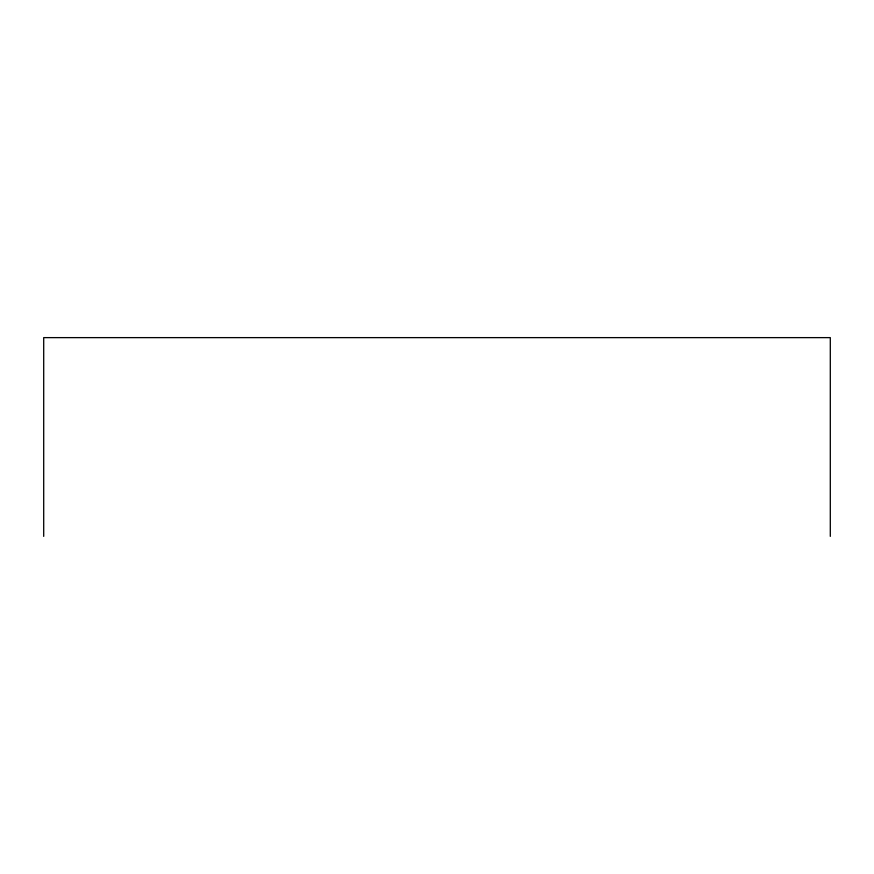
<?xml version="1.0" encoding="UTF-8"?>
<svg xmlns="http://www.w3.org/2000/svg" width="874" height="874" viewBox="0 0 874 874"><rect width="100%" height="100%" fill="white"/><g stroke="black" fill="none" stroke-linecap="round" stroke-linejoin="round"><path stroke-width="1.31" d="M830.3 536.374L830.3 337.626L43.7 337.626L43.7 536.374"/></g></svg>
